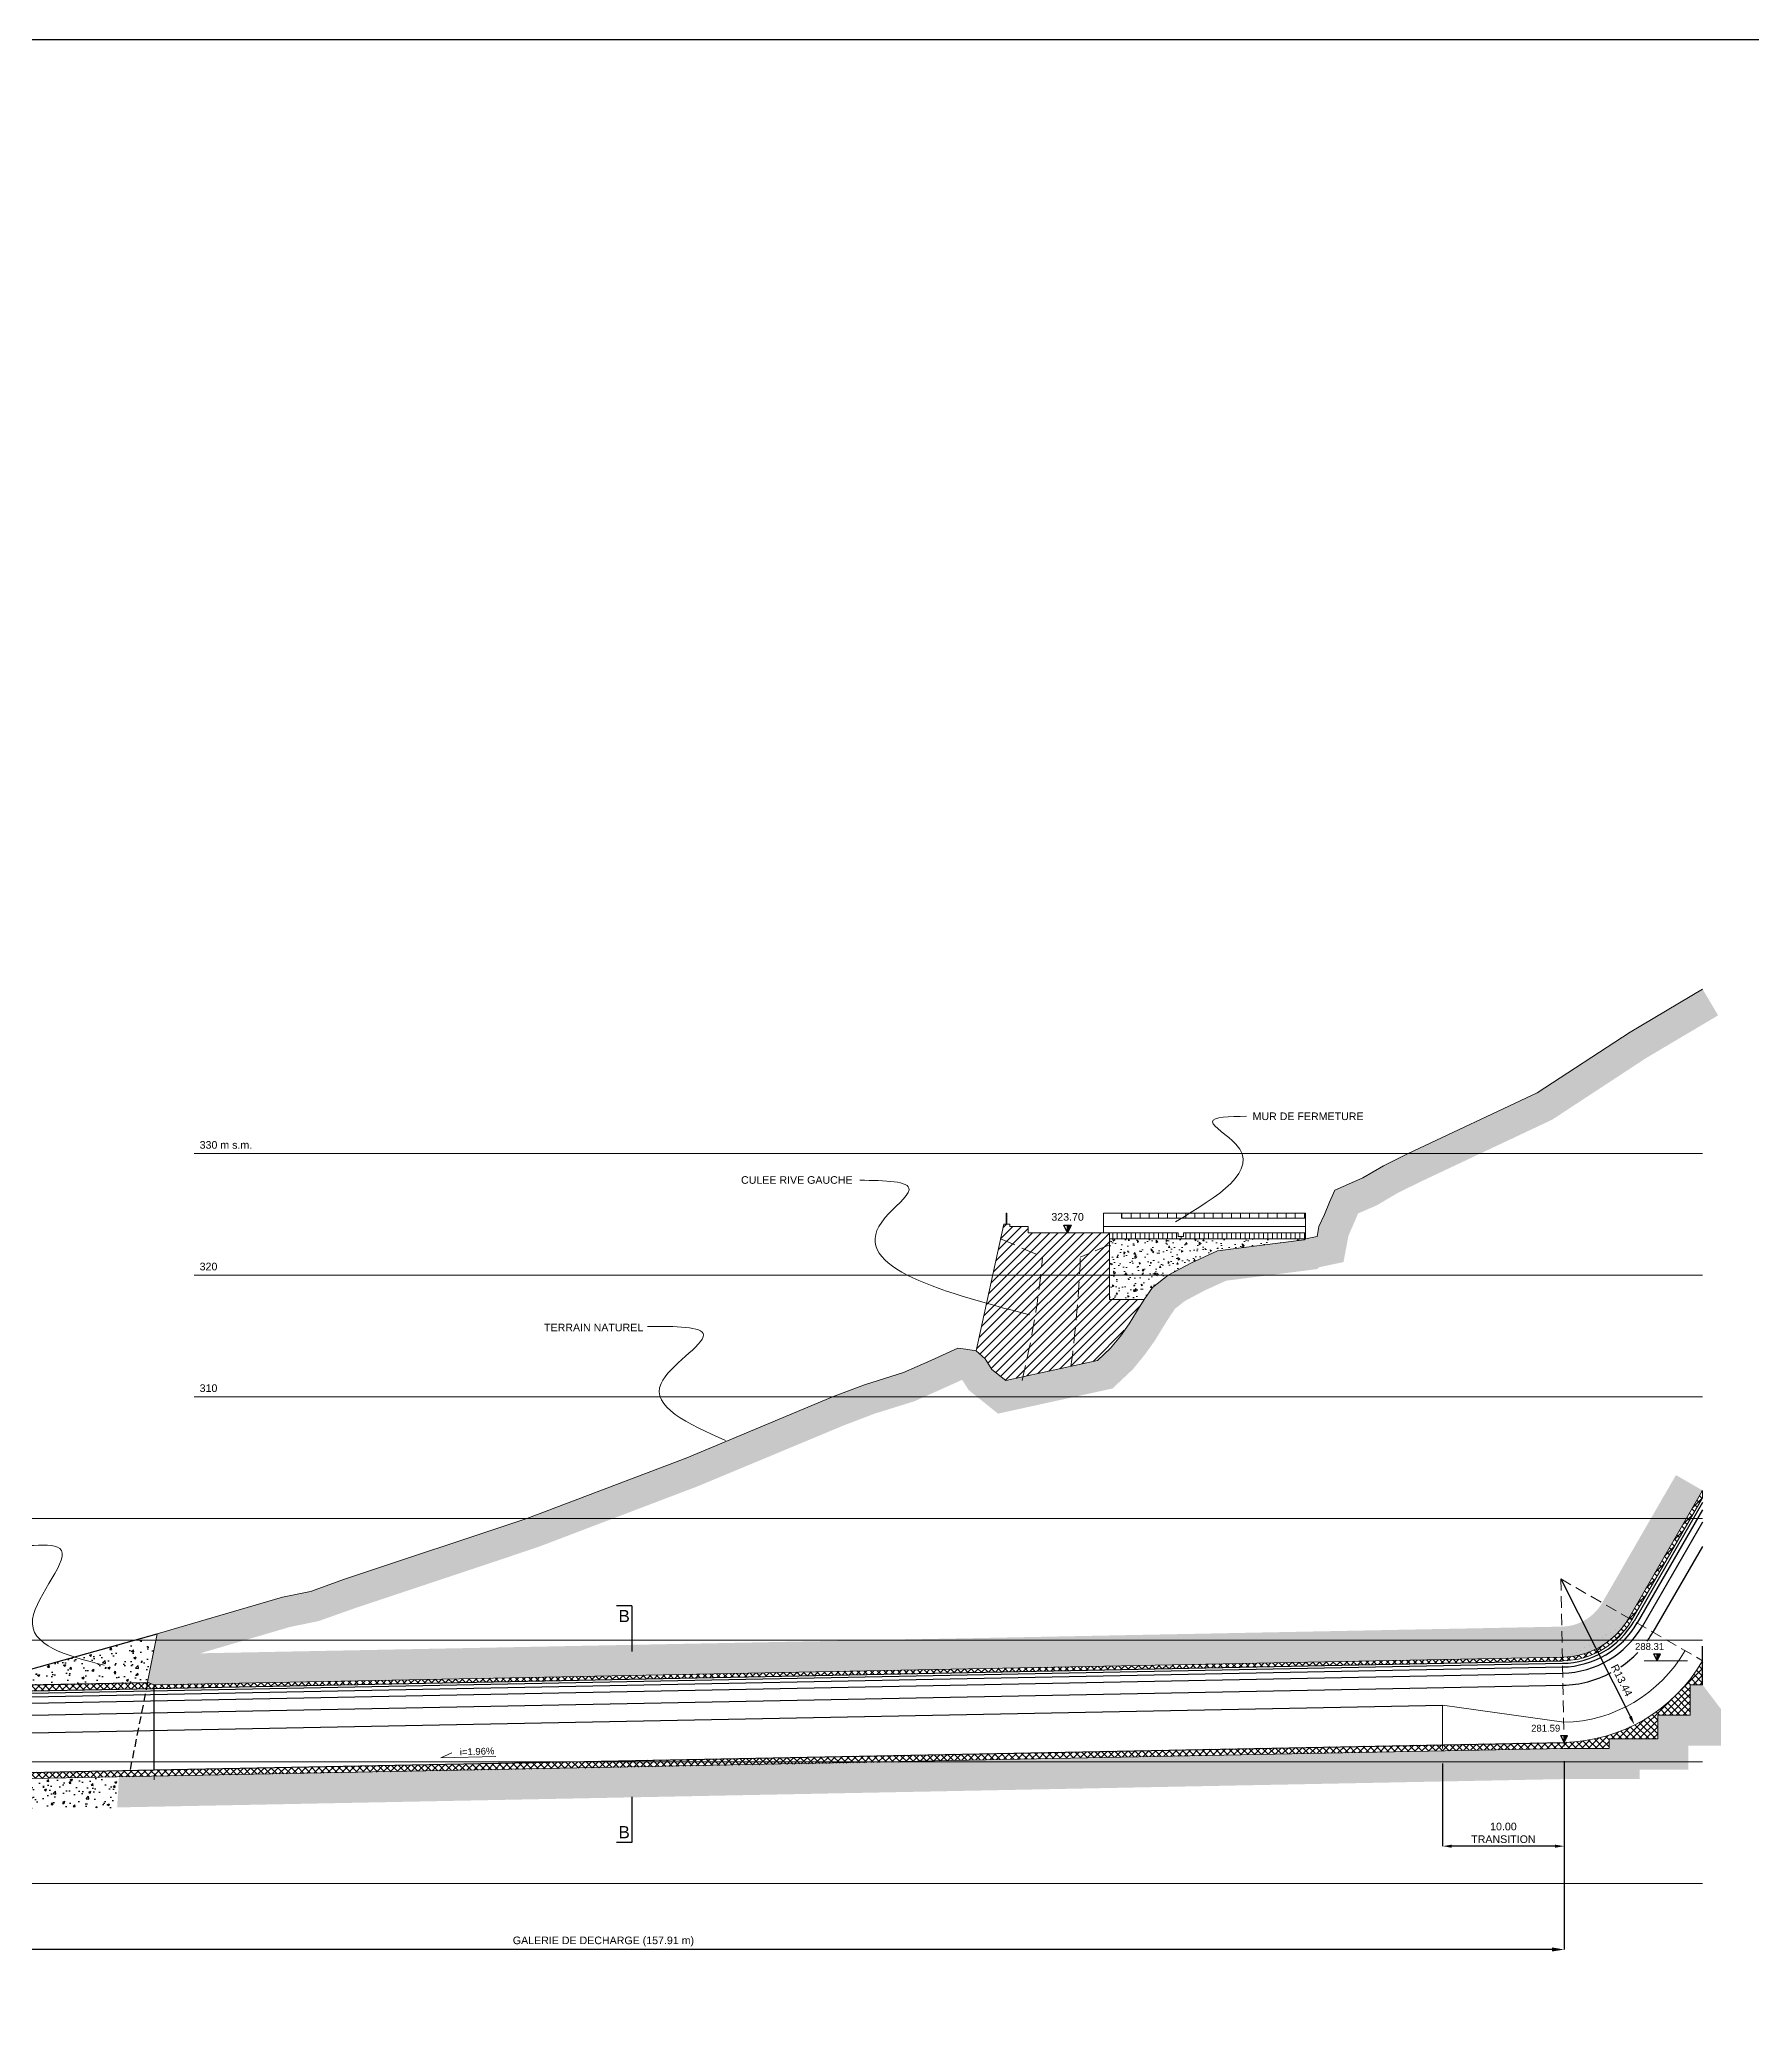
# Model space of a CAD drawing. Extents: x 106 to 63544, y 61 to 109321.
# Drawn here: x 276.2 to 416.9, y 201.6 to 363.5 of the extents above; entities that cross this region are included whole.
import ezdxf
from ezdxf.enums import TextEntityAlignment as Align

# ---------------------------------------------------------------- set-up
doc = ezdxf.new("R2010")
doc.units = 0
doc.header["$LTSCALE"] = 1.000087
doc.linetypes.add('NASCOSTA', pattern=[9.525, 6.35, -3.175])
doc.linetypes.add('TRATTEGGIATA2', pattern=[9.525, 6.35, -3.175])
doc.layers.add('Bordi tratteggi', color=5, linetype='Continuous', plot=False)
doc.layers.add('no_plot', color=5, linetype='Continuous', plot=False)
for name, color, linetype in [('coordinate', 2, 'Continuous'), ('curve livello 5 m', 7, 'Continuous'), ('DIME', 6, 'Continuous'), ('LIN010CO', 2, 'Continuous'), ('LIN018CO', 6, 'Continuous'), ('LIN018TR', 6, 'NASCOSTA'), ('LIN025CO', 7, 'Continuous'), ('LIN025TR', 7, 'NASCOSTA'), ('LIN035CO', 1, 'Continuous'), ('LIN050CO', 3, 'Continuous'), ('LIN07CO', 4, 'Continuous'), ('TEXT035', 1, 'Continuous'), ('TEXT050', 3, 'Continuous')]:
    doc.layers.add(name, color=color, linetype=linetype)
doc.styles.add('ARIAL', font='arial.ttf')
doc.styles.add('ROMANS', font='romans.shx')
doc.linetypes.add('ROCCIA', pattern='A,0.25,[130,BERETTA.shx,S=0.1,R=0,X=0,Y=0],-0.2,0.25', length=0.7)
doc.dimstyles.new('BO1', dxfattribs={"dimscale": 2.5, "dimtxt": 0.25, "dimasz": 0.2, "dimexe": 0, "dimexo": 0.5, "dimgap": 0.1, "dimtad": 1, "dimzin": 0, "dimdsep": 46, "dimtxsty": 'ROMANS', "dimblk1": 'LINE', "dimblk2": 'LINE', "dimsah": 1, "dimcen": 2.5, "dimclrd": 256, "dimclre": 256, "dimclrt": 1, "dimadec": 0, "dimazin": 0, "dimtfac": 1, "dimtmove": 2, "dimatfit": 3, "dimldrblk": 'LINE', "dimfxl": 1, "dimtvp": 1, "dimtolj": 1, "dimtzin": 0, "dimarcsym": 0})
pattern_1 = [(45, (2, 0), (-0.280633, 0.280633), []), (135, (2, 0), (-0.280633, -0.280633), [])]
pattern_2 = [(50, (2, 0), (1.8218467, -0.159391), [0.1905, -2.0955]), (355, (2, 0), (-0.352428, 1.9105664), [0.1524, -1.6764]), (100.451, (2.1518, -0.0133), (1.469425, 1.751167), [0.1619, -1.7809]), (46.1842, (2, 0.508), (2.71079, -0.420423), [0.28575, -3.14325]), (96.6356, (2.226, 0.473), (2.374042, 2.474256), [0.24285, -2.67135]), (351.184, (2, 0.508), (2.374046, 2.474251), [0.2286, -2.5146]), (21, (2.254, 0.381), (1.516149, -1.022655), [0.1905, -2.0955]), (326, (2.254, 0.381), (0.61802, 1.84188), [0.1524, -1.6764]), (71.4514, (2.3803, 0.2958), (2.134165, 0.8192286), [0.1619, -1.7809]), (37.5, (2, 0), (0.030886, 0.8455504), [0, -1.65608, 0, -1.7018, 0, -1.68275]), (7.5, (2, 0), (0.6681966, 1.0018057), [0, -0.97028, 0, -1.61798, 0, -0.64135]), (327.5, (1.4336, 0), (1.355906, -0.0572874), [0, -0.635, 0, -1.9812, 0, -2.6289]), (317.5, (1.1796, 0), (1.4812918, 0.254265), [0, -0.8255, 0, -1.31572, 0, -1.8669])]

# ---------------------------------------------------------------- blocks, each defined once
blk = doc.blocks.new('LIVELLI1')
at = {"layer": 'LIN018CO'}
blk.add_solid([(0, 0.25), (0, 0), (0.125, 0.25)], dxfattribs=at)
at = {"layer": 'LIN035CO'}
for p, q in [((-0.125, 0.25), (0.125, 0.25)), ((0, 0), (-0.125, 0.25)), ((0, 0), (0, 0.25)), ((0, 0), (0.125, 0.25))]:
    blk.add_line(p, q, dxfattribs=at)
at = {"layer": 'TEXT035', "style": 'ARIAL'}
blk.add_attdef('VALORE', text='', height=0.25, dxfattribs=at).set_placement((0, 0.395), align=Align.CENTER)
blk = doc.blocks.new('*D7')
at = {"layer": 'Defpoints', "color": 0, "linetype": 'Continuous', "transparency": 16777216}
for p in [(401.25, 236.96), (407.3, 224.96)]:
    blk.add_point(p, dxfattribs=at)
at = {"layer": 'DIME', "linetype": 'Continuous', "lineweight": -2, "transparency": 16777216}
blk.add_line((401.25, 236.96), (406.97, 225.63), dxfattribs=at)
at = {"layer": 'DIME', "linetype": 'Continuous', "transparency": 16777216}
blk.add_solid([(407.08, 225.69), (406.85, 225.57), (407.3, 224.96)], dxfattribs=at)
at = {"layer": 'DIME', "color": 1, "linetype": 'Continuous', "lineweight": 0, "transparency": 16777216, "insert": (406.25, 228.62), "char_height": 0.625, "attachment_point": 5, "rotation": 296.7671, "style": 'ARIAL'}
blk.add_mtext('\\A1;R13.44', dxfattribs=at)
blk = doc.blocks.new('LINE')
for p, q in [((-1.6, 0), (0.45, 0)), ((0, 0.45), (0, -0.45))]:
    blk.add_line(p, q)
at = {"color": 3}
blk.add_line((-0.32, -0.32), (0.32, 0.32), dxfattribs=at)
blk = doc.blocks.new('*D8')
at = {"layer": 'Defpoints', "color": 0, "linetype": 'Continuous', "transparency": 16777216}
for p in [(401.53, 221.97), (243.61, 211.93), (243.61, 206.49)]:
    blk.add_point(p, dxfattribs=at)
at = {"layer": 'DIME', "linetype": 'Continuous', "lineweight": -2, "transparency": 16777216}
for p, q in [((401.53, 220.72), (401.53, 206.49)), ((243.61, 210.68), (243.61, 206.49)), ((400.53, 206.49), (244.61, 206.49))]:
    blk.add_line(p, q, dxfattribs=at)
at = {"layer": 'DIME', "linetype": 'Continuous', "transparency": 16777216}
for points in [[(244.61, 206.66), (244.61, 206.33), (243.61, 206.49)], [(400.53, 206.66), (400.53, 206.33), (401.53, 206.49)]]:
    blk.add_solid(points, dxfattribs=at)
at = {"layer": 'DIME', "color": 1, "linetype": 'Continuous', "lineweight": 0, "transparency": 16777216, "insert": (322.57, 207.15), "char_height": 0.625, "attachment_point": 5, "style": 'ARIAL'}
blk.add_mtext('\\A1;GALERIE DE DECHARGE (157.91 m)', dxfattribs=at)
blk = doc.blocks.new('*D10')
at = {"layer": 'Defpoints', "color": 0, "linetype": 'Continuous', "transparency": 16777216}
for p in [(391.53, 223.03), (401.53, 223.22), (391.53, 214.99)]:
    blk.add_point(p, dxfattribs=at)
at = {"layer": 'DIME', "linetype": 'Continuous', "lineweight": -2, "transparency": 16777216}
for p, q in [((401.53, 221.97), (401.53, 214.99)), ((391.53, 221.78), (391.53, 214.99)), ((400.78, 214.99), (392.28, 214.99))]:
    blk.add_line(p, q, dxfattribs=at)
at = {"layer": 'DIME', "linetype": 'Continuous', "transparency": 16777216}
for points in [[(392.28, 215.11), (392.28, 214.86), (391.53, 214.99)], [(400.78, 215.11), (400.78, 214.86), (401.53, 214.99)]]:
    blk.add_solid(points, dxfattribs=at)
at = {"layer": 'DIME', "color": 1, "linetype": 'Continuous', "lineweight": 0, "transparency": 16777216, "insert": (396.53, 216.08), "char_height": 0.625, "attachment_point": 5, "style": 'ARIAL'}
blk.add_mtext('\\A1;10.00\\PTRANSITION', dxfattribs=at)
blk = doc.blocks.new('SEZ1')
at = {"layer": 'LIN07CO'}
for q in [(-0.5, 1.5), (0, 0)]:
    blk.add_line((0, 1.5), q, dxfattribs=at)
at = {"layer": 'TEXT050', "style": 'ARIAL'}
blk.add_attdef('NOME_SEZIONE', text='', height=0.4, dxfattribs=at).set_placement((-0.25, 1.167), align=Align.MIDDLE)
blk = doc.blocks.new('SEZ2')
at = {"layer": 'LIN07CO'}
for p, q in [((0, 0), (0, -1.5)), ((0, -1.5), (-0.5, -1.5))]:
    blk.add_line(p, q, dxfattribs=at)
at = {"layer": 'TEXT050', "style": 'ARIAL'}
blk.add_attdef('NOME_SEZIONE', text='', height=0.4, dxfattribs=at).set_placement((-0.25, -1.162), align=Align.MIDDLE)

msp = doc.modelspace()

# ---------------------------------------------------------------- hatches: boundary and pattern name
at = {"layer": 'DIME', "linetype": 'Continuous', "lineweight": 0}
h = msp.add_hatch(dxfattribs=at)
h.set_pattern_fill('ANSI31', color=256, scale=3, angle=45, style=0)
h.set_pattern_definition([(90, (-104.32487, 96.7235), (-0.375, -6e-17), [])])
h.paths.add_polyline_path([(380.2732, 264.9288), (380.2732, 265.4288), (370.2271, 265.4288), (370.2271, 265.1288), (369.8126, 265.1288), (369.8126, 265.4288), (364.1573, 265.4288), (364.1573, 264.9288)])
at = {"layer": 'LIN010CO', "linetype": 'Continuous', "lineweight": 0}
h = msp.add_hatch(dxfattribs=at)
h.set_pattern_fill('ANSI31', color=256, scale=4, style=0)
h.set_pattern_definition([(45, (-104.32487, 96.7235), (-0.3535534, 0.3535534), [])])
h.paths.add_polyline_path([(353.211, 255.7241), (355.4638, 266.1288), (355.9638, 266.1288), (355.9638, 265.9288), (357.4638, 265.9288), (357.4638, 265.4288), (364.1573, 265.4288), (364.1573, 259.9288), (367.0136, 259.9288), (365.0536, 256.9288), (363.1836, 254.9288), (355.6336, 253.2697), (354.4873, 254.1926), (353.9375, 255.0565)])
h = msp.add_hatch(dxfattribs=at)
h.set_pattern_fill('AR-CONC', color=256, scale=0.2, angle=45, style=0)
h.set_pattern_definition([(95, (-104.3249, 96.7235), (1.103104, 0.9256142), [0.15, -1.65]), (40, (-104.3249, 96.7235), (-1.2599843, 0.8675363), [0.12, -1.32]), (145.4514, (-104.233, 96.8006), (-0.156879, 1.7931506), [0.1274804, -1.4022842]), (91.1842, (-104.6077, 97.0064), (1.743386, 1.2752275), [0.225, -2.475]), (141.6356, (-104.4624, 97.1126), (-0.055798, 2.699423), [0.191221, -2.103426]), (36.1842, (-104.6077, 97.0064), (-0.0558, 2.699423), [0.18, -1.98]), (66, (-104.3956, 97.0771), (1.4135431, 0.274765), [0.15, -1.65]), (11, (-104.3956, 97.077), (-0.681417, 1.369617), [0.12, -1.32]), (116.4514, (-104.2778, 97.1), (0.7321272, 1.6443812), [0.1274804, -1.4022842]), (82.5, (-104.32487, 96.7235), (-0.45358637, 0.48797964), [0, -1.304, 0, -1.34, 0, -1.325]), (52.5, (-104.3249, 96.7235), (-0.1857459, 0.9298189), [0, -0.764, 0, -1.274, 0, -0.505]), (12.5, (-104.64024, 96.40814), (0.78683633, 0.7230415), [0, -0.5, 0, -1.56, 0, -2.07]), (2.5, (-104.7817, 96.2667), (0.68318, 0.9663196), [0, -0.65, 0, -1.036, 0, -1.47])])
h.paths.add_polyline_path([(380.1683, 264.8411), (380.2732, 264.9288), (364.1573, 264.9288), (364.1573, 261.9288), (368.9736, 261.9288), (370.8436, 262.9288), (373.0436, 263.9288)])
h.paths.add_polyline_path([(368.9736, 261.9288), (364.1573, 261.9288), (364.1573, 259.9288), (367.0136, 259.9288), (367.6936, 260.9288)])
at = {"layer": 'LIN010CO'}
h = msp.add_hatch(dxfattribs=at)
h.set_pattern_fill('ANSI37', color=256, scale=0.125, style=0)
h.set_pattern_definition(pattern_1)
edge = h.paths.add_edge_path()
edge.add_line((401.3861, 230.2215), (285.6573, 227.9532))
edge.add_line((285.6573, 227.9532), (250.6773, 227.2676))
edge.add_line((250.6773, 227.2676), (250.6773, 229.4288))
edge.add_line((250.6773, 229.4288), (251.1573, 229.4288))
edge.add_line((251.1573, 229.4288), (251.1573, 227.7771))
edge.add_line((251.1573, 227.7771), (272.6573, 228.1985))
edge.add_line((272.6573, 228.1985), (272.6573, 229.2183))
edge.add_line((272.6573, 229.2183), (273.6573, 229.2183))
edge.add_line((273.6573, 229.2183), (273.6573, 228.2181))
edge.add_line((273.6573, 228.2181), (285.1483, 228.4434))
edge.add_line((285.1483, 228.4434), (285.6573, 228.2533))
edge.add_line((285.6573, 228.2533), (401.3801, 230.5215))
edge.add_arc((401.2514, 236.9598), 6.4396, 271.145763, 330)
edge.add_line((406.8282, 233.74), (412.8907, 244.2406))
edge.add_line((412.8907, 244.2406), (412.8907, 243.6398))
edge.add_line((412.8907, 243.6398), (407.0884, 233.5898))
edge.add_arc((401.2514, 236.9598), 6.74, 271.145763, 330, ccw=False)
h = msp.add_hatch(dxfattribs=at)
h.set_pattern_fill('AR-CONC', color=256, scale=0.01, style=0)
h.set_pattern_definition([(50, (2, 0), (1.8218467, -0.159391), [0.1905, -2.0955]), (355, (2, 0), (-0.352428, 1.910566), [0.1524, -1.6764]), (100.451, (2.1518, -0.0133), (1.469425, 1.751167), [0.1619, -1.7809]), (46.1842, (2, 0.508), (2.71079, -0.420423), [0.28575, -3.14325]), (96.6356, (2.226, 0.473), (2.374042, 2.474256), [0.24285, -2.67135]), (351.184, (2, 0.508), (2.374046, 2.474251), [0.2286, -2.5146]), (21, (2.254, 0.381), (1.516149, -1.022655), [0.1905, -2.0955]), (326, (2.254, 0.381), (0.61802, 1.84188), [0.1524, -1.6764]), (71.4514, (2.3803, 0.2958), (2.134165, 0.819229), [0.1619, -1.7809]), (37.5, (2, 0), (0.030886, 0.8455504), [0, -1.65608, 0, -1.7018, 0, -1.68275]), (7.5, (2, 0), (0.6681966, 1.0018057), [0, -0.97028, 0, -1.61798, 0, -0.64135]), (327.5, (1.4336, 0), (1.355906, -0.0572874), [0, -0.635, 0, -1.9812, 0, -2.6289]), (317.5, (1.1796, 0), (1.481292, 0.254265), [0, -0.8255, 0, -1.31572, 0, -1.8669])])
h.paths.add_polyline_path([(285.8005, 231.9288), (284.0805, 231.9288), (273.6573, 229.0183), (273.6573, 228.2181), (285.1032, 228.4425)])
h = msp.add_hatch(dxfattribs=at)
h.set_pattern_fill('ANSI37', color=256, scale=0.125, style=0)
h.set_pattern_definition(pattern_1)
h.paths.add_polyline_path([(405.2084, 223.802), (409.2084, 223.802), (409.2084, 225.7584), (411.8907, 225.7584), (411.8907, 228.2655), (412.8907, 228.2655), (412.8907, 230.2398, -0.26259819), (401.5201, 223.5225), (401.5201, 223.0229), (405.2084, 223.0229)])
h = msp.add_hatch(dxfattribs=at)
h.set_pattern_fill('ANSI37', color=256, scale=0.125, style=0)
h.set_pattern_definition(pattern_1)
h.paths.add_polyline_path([(401.5201, 223.0228), (401.5201, 223.5225), (401.5199, 223.5229), (348.0669, 222.4752), (348.0669, 221.9751)])
h = msp.add_hatch(dxfattribs=at)
h.set_pattern_fill('ANSI37', color=256, scale=0.125, style=0)
h.set_pattern_definition(pattern_1)
h.paths.add_polyline_path([(348.0669, 222.4752), (348.0669, 221.9288), (254.624, 220.1436), (254.624, 219.8288), (247.2906, 219.8288), (246.624, 217.8288), (240.314, 217.8288), (239.314, 214.8288), (235.6473, 214.8288), (233.8875, 217.1752), (234.1973, 217.1752), (234.1973, 217.9288), (235.8473, 217.9288), (247.2906, 219.8288), (247.2775, 220.4997), (263.6573, 220.8208), (283.6573, 221.2128), (285.6573, 221.252)])
at = {"layer": 'LIN018CO'}
h = msp.add_hatch(dxfattribs=at)
h.set_pattern_fill('AR-CONC', color=256, scale=0.01, style=0)
h.set_pattern_definition([(50, (-139.1751, 0), (1.8218467, -0.159391), [0.1905, -2.0955]), (355, (-139.1751, 0), (-0.352428, 1.9105664), [0.1524, -1.6764]), (100.451, (-139.0233, -0.0133), (1.469425, 1.751167), [0.1619, -1.7809]), (46.1842, (-139.1751, 0.508), (2.7107904, -0.420423), [0.28575, -3.14325]), (96.6356, (-138.9492, 0.473), (2.374042, 2.474256), [0.24285, -2.67135]), (351.184, (-139.175, 0.508), (2.374046, 2.474251), [0.2286, -2.5146]), (21, (-138.9211, 0.381), (1.5161488, -1.0226552), [0.1905, -2.0955]), (326, (-138.9211, 0.381), (0.6180203, 1.8418797), [0.1524, -1.6764]), (71.4514, (-138.7948, 0.2958), (2.134165, 0.8192286), [0.1619, -1.7809]), (37.5, (-139.1751, 0), (0.030886, 0.8455504), [0, -1.65608, 0, -1.7018, 0, -1.68275]), (7.5, (-139.1751, 0), (0.6681966, 1.0018057), [0, -0.97028, 0, -1.61798, 0, -0.64135]), (327.5, (-139.74154, 0), (1.35590595, -0.05728744), [0, -0.635, 0, -1.9812, 0, -2.6289]), (317.5, (-139.9955, 0), (1.4812918, 0.254265), [0, -0.8255, 0, -1.31572, 0, -1.8669])])
h.paths.add_polyline_path([(386.1311, 267.6821), (387.8707, 268.7115), (389.8049, 269.6596), (400.5474, 274.7268), (408.2672, 279.7923), (414.1752, 283.2964), (412.8907, 285.462), (406.9336, 281.9288), (399.3136, 276.9288), (388.7136, 271.9288), (386.6736, 270.9288), (384.9836, 269.9288), (382.6836, 268.9288), (382.2436, 267.9288), (381.8136, 266.9288), (381.3736, 265.9288), (381.2234, 265.1288), (380.2732, 264.9288), (380.1683, 264.8411), (373.0436, 263.9288), (370.8436, 262.9288), (368.9736, 261.9288), (367.6936, 260.9288), (367.0136, 259.9288), (366.3836, 258.9288), (365.7736, 257.9288), (365.0536, 256.9288), (364.2436, 255.9288), (363.1836, 254.9288), (355.6336, 253.2697), (354.4873, 254.1926), (353.9375, 255.0565), (353.211, 255.7241), (352.3471, 255.8615), (351.6936, 255.9288), (349.4636, 254.9288), (347.2336, 253.9288), (344.0236, 252.9288), (341.4036, 251.9288), (329.4136, 246.9288), (316.2836, 241.9288), (301.3036, 236.9288), (298.4936, 235.9288), (296.2024, 235.4569), (285.9022, 232.4374), (285.1065, 228.459), (285.115, 228.2533), (285.6573, 228.2533), (401.3801, 230.5215, 0.26259805), (406.8282, 233.74), (412.8907, 244.2406), (410.7102, 245.4995), (404.6477, 234.9989, -0.26284184), (401.3262, 233.0388), (289.422, 230.8454), (296.8115, 233.0117), (299.1729, 233.498), (302.1244, 234.5483), (317.1306, 239.5571), (330.3464, 244.5897), (342.3373, 249.5901), (344.8478, 250.5483), (348.1264, 251.5697), (350.4939, 252.6313), (352.0996, 253.3514), (352.0312, 253.3622), (352.5856, 252.4911), (354.9951, 250.5515), (364.4046, 252.6191), (366.0941, 254.213), (367.0552, 255.3995), (367.8731, 256.5355), (368.5237, 257.602), (369.1205, 258.5494), (369.5542, 259.1872), (370.3526, 259.8109), (371.9594, 260.6702), (373.74, 261.4795), (381.2183, 262.4371), (381.4062, 262.5942), (383.3877, 263.0113), (383.7948, 265.1796), (384.1225, 265.9244), (384.5903, 267.0122)])
h = msp.add_hatch(dxfattribs=at)
h.set_pattern_fill('AR-CONC', color=256, scale=0.01, style=0)
h.set_pattern_definition(pattern_2)
h.paths.add_polyline_path([(411.7263, 223.2405), (414.4086, 223.2405), (414.4086, 226.2566), (412.8907, 228.2655), (411.8907, 228.2655), (411.8907, 225.7584), (409.2084, 225.7584), (409.2084, 223.802), (405.2084, 223.802), (405.2084, 223.0229), (401.53, 223.023), (335.106, 221.7211), (334.5811, 219.1924), (401.5547, 220.5051), (407.7263, 220.5051), (407.7263, 221.2841), (411.7263, 221.2841)])
h = msp.add_hatch(dxfattribs=at)
h.set_pattern_fill('AR-CONC', color=256, scale=0.01, style=0)
h.set_pattern_definition(pattern_2)
h.paths.add_polyline_path([(282.7557, 220.695), (254.624, 220.1436), (254.624, 219.8288), (252.6966, 219.8288), (252.6966, 217.3109), (257.1418, 217.3109), (257.1418, 217.6746), (282.6054, 218.1737)])
h = msp.add_hatch(dxfattribs=at)
h.set_pattern_fill('AR-CONC', color=256, scale=0.01, style=0)
h.set_pattern_definition(pattern_2)
h.paths.add_polyline_path([(335.106, 221.7211), (282.7557, 220.695), (282.6054, 218.1737), (334.5811, 219.1924)])
at = {"layer": 'LIN025CO', "linetype": 'Continuous', "lineweight": 0}
h = msp.add_hatch(dxfattribs=at)
h.set_pattern_fill('ANSI31', color=256, scale=6, angle=45, style=0)
h.set_pattern_definition([(90, (-104.3249, 96.7235), (-0.75, -1e-16), [])])
h.paths.add_polyline_path([(365.1573, 267.0288), (365.1573, 266.6288), (380.2732, 266.6288), (380.2732, 267.0288)])

# ---------------------------------------------------------------- linework, layer by layer
msp.add_line((412.8907, 228.2655), (412.8907, 231.4322))
at = {"layer": 'Bordi tratteggi', "linetype": 'Continuous', "lineweight": 0, "flags": 128}
msp.add_lwpolyline([(401.3861, 230.2215), (285.6573, 227.9532), (250.6773, 227.2676), (250.6773, 229.4288), (251.1573, 229.4288), (251.1573, 227.7771), (272.6573, 228.1985), (272.6573, 229.2183), (273.6573, 229.2183), (273.6573, 228.2181), (285.1483, 228.4434), (285.6573, 228.2533), (401.3801, 230.5215, 0.26259805), (406.8282, 233.74), (412.8907, 244.2406), (412.8907, 243.6398), (407.0884, 233.5898, -0.26259805), (401.3861, 230.2212)], format="xyb", dxfattribs=at)
at = {"layer": 'curve livello 5 m', "color": 6}
for p, q in [((412.8907, 243.2398), (407.2616, 233.4898)), ((412.8907, 242.6398), (407.5214, 233.3398)), ((412.8907, 241.6398), (407.9544, 233.0898)), ((412.8907, 239.6398), (408.8204, 232.5898)), ((250.6773, 227.0676), (401.3901, 230.0216)), ((250.6773, 226.7675), (401.3961, 229.7216)), ((250.6773, 226.2674), (401.4061, 229.2217)), ((250.6773, 225.2673), (401.4261, 228.2219)), ((250.6773, 223.817), (391.5281, 226.5777))]:
    msp.add_line(p, q, dxfattribs=at)
for radius, start, end in [(6.94, 271.145763, 330), (7.24, 271.145763, 330), (7.74, 271.145763, 330), (8.74, 324.25175, 330), (8.74, 304.332713, 316.246919), (8.74, 271.145763, 298.304803)]:
    msp.add_arc((401.2514, 236.9598), radius, start, end, dxfattribs=at)
at = {"layer": 'DIME', "linetype": 'Continuous', "lineweight": 0}
for p, q in [((355.6638, 267.0288), (355.7138, 267.0288)), ((355.6638, 266.1288), (355.6638, 267.0288)), ((355.6638, 266.3288), (355.7138, 266.3288)), ((355.7138, 266.1288), (355.7138, 267.0288)), ((365.1573, 267.0288), (365.1573, 266.6288)), ((391.5281, 226.5777), (401.4871, 225.1722)), ((391.5281, 223.0226), (391.5281, 226.5777))]:
    msp.add_line(p, q, dxfattribs=at)
msp.add_arc((401.2514, 236.9598), 11.79, 271.145763, 330, dxfattribs=at)
at = {"layer": 'LIN010CO', "linetype": 'Continuous', "lineweight": 0}
for p, q in [((288.9242, 271.9288), (412.8907, 271.9288)), ((288.9242, 261.9288), (412.8907, 261.9288)), ((288.9242, 251.9288), (412.8907, 251.9288)), ((225.0983, 241.9288), (412.8907, 241.9288)), ((225.0983, 231.9288), (412.8907, 231.9288)), ((408.1104, 230.2398), (411.6522, 230.2398)), ((266.8465, 221.9288), (333.852, 221.9288)), ((333.852, 221.9288), (405.8485, 221.9288)), ((405.8485, 221.9288), (412.8907, 221.9288)), ((225.0983, 211.9288), (412.8907, 211.9288))]:
    msp.add_line(p, q, dxfattribs=at)
at = {"layer": 'LIN010CO', "linetype": 'TRATTEGGIATA2', "lineweight": 0, "ltscale": 0.15}
for q in [(412.8907, 230.2398), (401.5261, 223.2226)]:
    msp.add_line((401.2514, 236.9598), q, dxfattribs=at)
at = {"layer": 'LIN010CO'}
msp.add_line((285.6573, 221.252), (285.6573, 228.2533), dxfattribs=at)
at = {"layer": 'LIN018CO'}
msp.add_line((273.6573, 229.0183), (285.9022, 232.4374), dxfattribs=at)
at = {"layer": 'LIN018CO', "linetype": 'Continuous', "lineweight": 0}
for points in [[(375.4103, 275.0005), (372.6232, 274.5449), (374.5448, 272.7171), (369.5817, 266.3181)], [(343.6384, 269.7454), (347.6857, 268.9509), (345.7198, 266.6684), (357.5815, 258.6638)], [(326.1838, 257.7223), (330.7917, 257.0174), (327.3061, 253.0384), (332.5872, 248.3442)], [(275.3631, 239.6998), (277.8871, 239.4716), (275.6622, 233.6616), (281.5469, 229.8624)]]:
    msp.add_spline(points, degree=3, dxfattribs=at)
at = {"layer": 'LIN018TR', "lineweight": 0, "ltscale": 0.2}
for p, q in [((355.2084, 264.9288), (358.6576, 263.4288)), ((364.1573, 264.4288), (361.7574, 263.4288))]:
    msp.add_line(p, q, dxfattribs=at)
for centre, radius, start, end in [((288.9235, 269.7689), 70.0216, 346.375121, 354.804989), ((267.989, 266.9193), 93.8334, 352.36149, 357.868169)]:
    msp.add_arc(centre, radius, start, end, dxfattribs=at)
at = {"layer": 'LIN025CO', "linetype": 'Continuous', "lineweight": 0}
for p, q in [((363.6573, 267.0288), (380.2732, 267.0288)), ((363.6573, 265.9288), (363.6573, 267.0288)), ((363.6573, 265.4288), (363.6573, 265.9288)), ((363.6573, 265.9288), (380.2732, 265.9288)), ((365.1573, 266.6288), (380.2732, 266.6288)), ((380.2732, 265.4288), (380.2732, 267.0288)), ((310.1183, 222.6563), (309.2056, 222.2621)), ((309.2056, 222.2621), (313.7203, 222.3524))]:
    msp.add_line(p, q, dxfattribs=at)
at = {"layer": 'LIN025TR', "ltscale": 0.1}
msp.add_line((285.1065, 228.459), (283.6573, 221.2128), dxfattribs=at)
at = {"layer": 'LIN035CO', "linetype": 'Continuous', "lineweight": 0}
for p, q in [((364.1573, 265.4288), (369.8126, 265.4288)), ((364.1573, 264.9288), (380.2732, 264.9288)), ((369.8126, 265.4288, 320), (369.8126, 265.1288, 320)), ((369.8126, 265.1288), (370.2271, 265.1288)), ((370.2271, 265.4288, 320), (370.2271, 265.1288, 320)), ((370.2271, 265.4288), (380.2732, 265.4288)), ((380.2732, 265.4288), (380.2732, 264.9288)), ((412.8907, 243.6398), (407.0884, 233.5898))]:
    msp.add_line(p, q, dxfattribs=at)
at = {"layer": 'LIN035CO'}
for p, q in [((285.6573, 227.9532), (401.3861, 230.2215)), ((251.1573, 227.7771), (285.1032, 228.4425)), ((250.6773, 227.2676), (285.6573, 227.9532)), ((285.6573, 221.252), (401.5201, 223.5229)), ((243.6573, 220.4288), (285.6573, 221.252))]:
    msp.add_line(p, q, dxfattribs=at)
at = {"layer": 'LIN035CO', "linetype": 'Continuous', "lineweight": 0}
for radius in [6.74, 13.44]:
    msp.add_arc((401.2514, 236.9598), radius, 271.145763, 330, dxfattribs=at)
at = {"layer": 'LIN050CO', "linetype": 'Continuous', "lineweight": 0}
for p, q in [((355.4638, 266.1288, 649.764), (353.211, 255.7241)), ((355.4638, 266.1288), (355.9638, 266.1288)), ((355.9638, 266.1288, 649.764), (355.9638, 265.9288, 649.764)), ((355.9638, 265.9288), (357.4638, 265.9288)), ((357.4638, 265.9288), (357.4638, 265.4288)), ((357.4638, 265.4288), (364.1573, 265.4288)), ((364.1573, 259.9288), (364.1573, 265.4288)), ((364.1573, 259.9288), (367.0136, 259.9288)), ((285.9022, 232.4374), (296.2024, 235.4569))]:
    msp.add_line(p, q, dxfattribs=at)
at = {"layer": 'LIN050CO', "linetype": 'ROCCIA', "lineweight": 0, "ltscale": 1.25}
for p, q in [((285.1065, 228.459), (285.9022, 232.4374)), ((411.8907, 225.7584), (411.8907, 228.2655)), ((411.8907, 228.2655), (412.8907, 228.2655)), ((409.2084, 223.802), (409.2084, 225.7584)), ((409.2084, 225.7584), (411.8907, 225.7584)), ((405.2084, 223.0229), (405.2084, 223.802)), ((405.2084, 223.802), (409.2084, 223.802)), ((254.624, 220.1436), (401.53, 223.023)), ((401.5261, 223.0229), (405.2084, 223.0229)), ((285.6573, 220.7519), (285.6573, 220.4363))]:
    msp.add_line(p, q, dxfattribs=at)
at = {"layer": 'LIN050CO', "linetype": 'ROCCIA', "lineweight": 0}
msp.add_line((285.6573, 228.2533), (285.1065, 228.459), dxfattribs=at)
at = {"layer": 'LIN050CO', "linetype": 'Continuous', "lineweight": 0, "flags": 128}
for points in [[(382.6836, 268.9288), (384.9836, 269.9288), (386.6736, 270.9288), (388.7136, 271.9288), (399.3136, 276.9288), (406.9336, 281.9288), (412.8907, 285.462)], [(296.2024, 235.4569), (298.4936, 235.9288), (301.3036, 236.9288), (316.2836, 241.9288), (329.4136, 246.9288), (341.4036, 251.9288), (344.0236, 252.9288), (347.2336, 253.9288), (349.4636, 254.9288), (351.6936, 255.9288), (352.3471, 255.8615), (353.211, 255.7241)]]:
    msp.add_lwpolyline(points, dxfattribs=at)
at = {"layer": 'LIN050CO', "linetype": 'ROCCIA', "lineweight": 0, "ltscale": 2, "flags": 128}
msp.add_lwpolyline([(353.211, 255.7241), (353.9375, 255.0565), (354.4873, 254.1926), (355.6336, 253.2697), (363.1836, 254.9288), (364.2436, 255.9288), (365.0536, 256.9288), (365.7736, 257.9288), (366.3836, 258.9288), (367.0136, 259.9288), (367.6936, 260.9288), (368.9736, 261.9288), (370.8436, 262.9288), (373.0436, 263.9288), (380.1683, 264.8411), (380.2732, 264.9288), (381.2234, 265.1288), (381.3736, 265.9288), (381.3736, 265.9288), (381.8136, 266.9288), (382.2436, 267.9288), (382.6836, 268.9288)], dxfattribs=at)
at = {"layer": 'LIN050CO', "linetype": 'ROCCIA', "lineweight": 0, "ltscale": 1.25, "flags": 128}
msp.add_lwpolyline([(412.8907, 244.2406), (406.8282, 233.74, -0.26259805), (401.3801, 230.5215), (285.6573, 228.2533)], format="xyb", dxfattribs=at)
at = {"layer": 'no_plot', "color": 3}
msp.add_lwpolyline([(105.812, 363.5418), (527.9019, 363.5418), (527.9019, 61.2754), (105.812, 61.2754)], close=True, dxfattribs=at)

# ---------------------------------------------------------------- block references
at = {"lineweight": 0, "xscale": 2.5, "yscale": 2.5, "zscale": 2.5}
msp.add_blockref('LIVELLI1', (360.7154, 265.4288), dxfattribs=at).add_auto_attribs({'VALORE': '323.70'})
ref = msp.add_blockref('LIVELLI1', (409.1683, 230.2398), dxfattribs=dict(xscale=2.239999999997963, yscale=2.239999999997963, zscale=2.239999999997963))
ref.add_attrib('VALORE', '288.31', dxfattribs={"layer": 'TEXT035', "height": 0.56, "style": 'ARIAL'}).set_placement((408.5434, 231.1251), align=Align.CENTER)
ref = msp.add_blockref('LIVELLI1', (401.5201, 223.5225), dxfattribs=dict(xscale=2.239999999997963, yscale=2.239999999997963, zscale=2.239999999997963))
ref.add_attrib('VALORE', '281.59', dxfattribs={"layer": 'TEXT035', "height": 0.56, "style": 'ARIAL'}).set_placement((400.0046, 224.4078), align=Align.CENTER)
at = {"layer": 'LIN025CO', "xscale": 2.5, "yscale": 2.5, "zscale": 2.5}
for name, p in [('SEZ1', (324.8981, 230.99)), ('SEZ2', (324.8981, 219.0462))]:
    msp.add_blockref(name, p, dxfattribs=at).add_auto_attribs({'NOME_SEZIONE': 'B'})

# ---------------------------------------------------------------- texts
at = {"layer": 'coordinate', "color": 1, "style": 'ARIAL'}
for s, p in [('330 m s.m.', (289.3862, 272.6462)), ('320', (289.3862, 262.6462)), ('310', (289.3862, 252.6462))]:
    msp.add_text(s, height=0.625, dxfattribs=at).set_placement(p, align=Align.MIDDLE_LEFT)
msp.add_text('i=1.96%', height=0.56, rotation=2.098942, dxfattribs=at).set_placement((313.6196, 222.5504), align=Align.RIGHT)
at = {"layer": 'TEXT035', "style": 'ARIAL'}
for s, p in [('MUR DE FERMETURE', (375.9149, 274.6872)), ('CULEE RIVE GAUCHE', (333.877, 269.4505)), ('TERRAIN NATUREL', (317.6907, 257.3216))]:
    msp.add_text(s, height=0.625, dxfattribs=at).set_placement(p)

# ---------------------------------------------------------------- dimensions: what is measured, and where the dimension line sits
at = {"layer": 'DIME', "linetype": 'Continuous', "lineweight": 0}
dim = msp.add_radius_dim(center=(401.2514, 236.9598), mpoint=(407.3042, 224.96), dimstyle='BO1', override={"dimasz": 0.3, "dimtxsty": 'ARIAL'}, dxfattribs=at)
dim.commit()
dim.dimension.update_dxf_attribs({"geometry": '*D7', "text_midpoint": (406.2525, 228.6203), "dimtype": 164})
for base, p1, p2, text, override, picture, middle in [((243.6118, 206.4928), (401.5261, 221.9726), (243.6118, 211.9288), 'GALERIE DE DECHARGE (157.91 m)', {"dimasz": 0.4, "dimtxsty": 'ARIAL'}, '*D8', (322.569, 207.1525)), ((391.5281, 214.9874), (401.5261, 223.2226), (391.5281, 223.027), '<>\\PTRANSITION', {"dimasz": 0.3, "dimtxsty": 'ARIAL'}, '*D10', (396.5271, 216.0829))]:
    dim = msp.add_linear_dim(base=base, p1=p1, p2=p2, text=text, dimstyle='BO1', override=override, dxfattribs=at)
    dim.commit()
    dim.dimension.update_dxf_attribs({"geometry": picture, "text_midpoint": middle})

doc.saveas('drawing.dxf')
